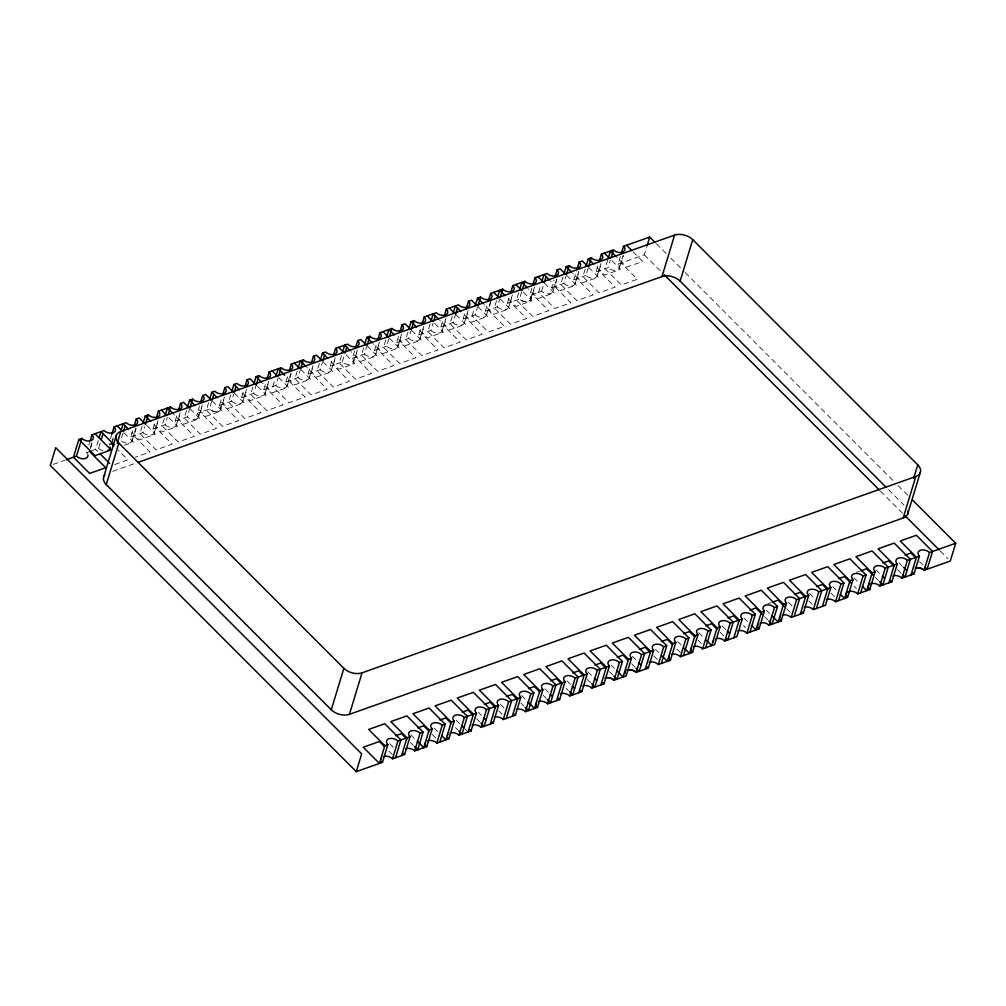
<?xml version="1.0" encoding="UTF-8"?>
<svg xmlns="http://www.w3.org/2000/svg" width="1006" height="1006" viewBox="0 0 1006 1006"><rect width="100%" height="100%" fill="white"/><g stroke="black" fill="none" stroke-linecap="round" stroke-linejoin="round"><path stroke-width="0.75" stroke-dasharray="5 3.75" d="M88.792 445.18L89.697 442.212M90.628 447.079L91.986 442.64M90.465 448.55L92.263 442.627M98.311 440.477L95.608 449.368L97.745 451.531M90.766 451.078L98.613 448.299L100.424 442.376M110.497 438.805L111.842 434.353M112.332 440.703L113.238 437.748M111.716 443.659L113.062 439.207M123.034 433.033L120.783 440.439A6.627 4.162 16.9 0 0 129.862 442.715A6.627 4.162 16.9 0 0 130.843 436.881L133.094 429.474M132.239 440.263L135.835 428.405M136.112 428.393L133.861 435.799L150.032 452.008L135.395 457.202M142.16 426.255L139.909 433.661L156.081 449.871L172.189 444.149L156.005 427.952M130.83 436.881L142.915 432.593L144.726 426.67M142.927 432.593A6.627 4.162 16.9 0 0 152.007 434.856A6.627 4.162 16.9 0 0 153 429.021L155.251 421.615M154.383 432.404L157.98 420.558M156.018 427.952L158.269 420.546M164.305 418.408L162.054 425.815L178.225 442.011L194.334 436.302L178.15 420.106L180.414 412.686M152.975 429.021L165.059 424.746L167.323 417.327M165.072 424.733A6.627 4.162 16.9 0 0 174.151 427.009A6.627 4.162 16.9 0 0 175.145 421.174L177.396 413.768M176.528 424.557L180.137 412.699M186.462 410.549L184.211 417.955L200.383 434.164L216.491 428.443L200.295 412.246L202.571 404.84M175.132 421.174L187.217 416.886L189.48 409.48M199.54 405.908L197.302 413.315A6.627 4.162 16.9 0 1 194.862 419.477M198.685 416.698L202.281 404.852M208.607 402.702L206.356 410.108L222.527 426.305L238.636 420.596L222.452 404.399L224.715 396.98M211.625 401.62L209.374 409.027L197.277 413.315A6.627 4.162 16.9 0 1 196.283 419.15A6.627 4.162 16.9 0 1 187.217 416.886M219.434 405.468A6.627 4.162 16.9 0 1 218.44 411.291A6.627 4.162 16.9 0 1 209.374 409.027A6.627 4.162 16.9 0 0 218.44 411.291A6.627 4.162 16.9 0 0 219.446 405.456L221.697 398.049M220.83 408.851L224.439 396.993M230.764 394.842L228.513 402.249L244.672 418.458L260.78 412.737L244.596 396.54L246.872 389.133M219.421 405.468L231.518 401.18L233.782 393.774M231.518 401.18A6.627 4.162 16.9 0 0 240.61 403.444A6.627 4.162 16.9 0 0 241.591 397.609L243.402 391.686M242.987 400.992L246.583 389.146M252.908 386.983L250.657 394.39L266.829 410.599L282.938 404.89L266.753 388.693L269.017 381.274M241.578 397.609L253.663 393.333L255.926 385.914M253.675 393.321A6.627 4.162 16.9 0 0 262.755 395.597A6.627 4.162 16.9 0 0 263.748 389.75L265.999 382.343M265.131 393.145L268.728 381.287M272.802 386.543L275.053 379.136M263.723 389.762L275.807 385.474L278.084 378.067M275.82 385.474A6.627 4.162 16.9 0 0 284.912 387.738A6.627 4.162 16.9 0 0 285.893 381.903L288.144 374.496M287.288 385.285L290.885 373.44M291.162 373.427L288.911 380.834L305.082 397.03L288.974 402.74L272.789 386.543M297.21 371.277L294.959 378.684L311.131 394.893L327.239 389.184L311.055 372.987L313.319 365.568M285.88 381.903L297.965 377.627L300.228 370.208M297.977 377.615A6.627 4.162 16.9 0 0 307.056 379.891A6.627 4.162 16.9 0 0 308.05 374.043L310.301 366.637M309.433 377.439L313.029 365.58M319.355 363.43L317.104 370.837L333.275 387.033L349.384 381.324L333.2 365.128L335.463 357.721M308.025 374.056L320.109 369.768L322.373 362.361M320.122 369.755A6.627 4.162 16.9 0 0 329.201 372.031A6.627 4.162 16.9 0 0 330.194 366.197L332.445 358.79M331.578 369.579L335.187 357.734M341.512 355.571L339.261 362.977L355.432 379.187L371.541 373.478L355.357 357.281L357.62 349.862M342.279 361.909L344.53 354.502M354.602 350.931L352.351 358.337A6.627 4.162 16.9 0 1 351.358 364.172A6.627 4.162 16.9 0 1 342.279 361.909L330.182 366.197M353.735 361.732L357.331 349.874M363.656 347.724L361.405 355.131L377.577 371.327L393.686 365.618L377.502 349.422L379.765 342.015M352.326 358.35L364.411 354.062L366.674 346.655M364.424 354.049A6.627 4.162 16.9 0 0 373.503 356.325A6.627 4.162 16.9 0 0 374.496 350.49L376.747 343.084M375.879 353.873L379.488 342.027M385.814 339.865L383.563 347.271L399.722 363.48L415.83 357.771L399.646 341.575L401.922 334.155M388.832 338.796L386.581 346.202A6.627 4.162 16.9 0 0 395.66 348.466A6.627 4.162 16.9 0 0 396.641 342.631L398.892 335.224M398.036 346.026L401.633 334.168M407.958 332.018L405.707 339.424L421.879 355.621L437.987 349.912L421.803 333.715M396.628 342.631L408.713 338.356L410.976 330.949M408.725 338.343A6.627 4.162 16.9 0 0 417.804 340.619A6.627 4.162 16.9 0 0 418.798 334.784L421.049 327.378M420.181 338.167L423.79 326.321M421.816 333.715L424.067 326.309M430.103 324.158L427.852 331.565L444.023 347.774L460.132 342.065L443.948 325.869L446.211 318.449M418.773 334.784L430.857 330.509L433.133 323.089M430.87 330.496A6.627 4.162 16.9 0 0 439.962 332.76A6.627 4.162 16.9 0 0 440.942 326.925L443.193 319.518M442.338 330.32L445.935 318.462M452.26 316.312L450.009 323.718L466.18 339.915L482.289 334.206L466.105 318.009L468.368 310.603M440.93 326.925L453.014 322.649L455.731 313.759M453.027 322.637A6.627 4.162 16.9 0 0 462.106 324.913A6.627 4.162 16.9 0 0 463.1 319.078L465.35 311.671M464.483 322.461L468.079 310.615M472.154 315.859L474.404 308.452M463.074 319.078L475.159 314.803L477.422 307.383M475.172 314.79A6.627 4.162 16.9 0 0 484.263 317.053A6.627 4.162 16.9 0 0 485.244 311.219L487.495 303.812M486.64 314.614L490.689 301.272M490.966 301.259L488.262 310.15L504.434 326.359L488.325 332.068L472.141 315.871M496.562 300.605L494.311 308.012L510.482 324.209L526.591 318.5L510.407 302.303L512.67 294.896M485.232 311.219L497.316 306.943L499.58 299.536M497.329 306.931A6.627 4.162 16.9 0 0 506.408 309.207A6.627 4.162 16.9 0 0 507.401 303.372L509.652 295.965M508.785 306.755L512.381 294.909M518.706 292.746L516.455 300.153L532.627 316.362L548.735 310.653L532.551 294.456L534.815 287.037M521.724 291.677L519.473 299.084L507.376 303.372M531.797 288.106L529.546 295.512A6.627 4.162 16.9 0 1 528.54 301.347A6.627 4.162 16.9 0 1 519.473 299.096A6.627 4.162 16.9 0 0 528.552 301.347A6.627 4.162 16.9 0 0 529.546 295.512L541.618 291.237A6.627 4.162 16.9 0 0 550.71 293.501A6.627 4.162 16.9 0 0 551.703 287.666L553.941 280.259M530.929 298.908L534.538 287.05M538.612 292.306L540.863 284.899M541.63 291.237L543.881 283.83M553.086 291.048L556.683 279.203M556.972 279.19L554.721 286.597L570.892 302.793L554.784 308.502L538.587 292.306M563.008 277.04L560.757 284.447L576.928 300.656L593.037 294.947L576.853 278.75L579.116 271.331M551.678 287.666L563.762 283.39L566.026 275.971M563.775 283.378A6.627 4.162 16.9 0 0 572.854 285.641A6.627 4.162 16.9 0 0 573.848 279.806L576.551 270.916M575.231 283.202L578.84 271.343M585.152 269.193L582.914 276.6L599.073 292.796L615.182 287.087L598.998 270.891L601.274 263.484M588.183 268.124L585.932 275.531A6.627 4.162 16.9 0 0 595.011 277.794A6.627 4.162 16.9 0 0 595.992 271.96L598.243 264.553M597.388 275.342L600.984 263.497M607.762 259.85L605.059 268.74L621.23 284.95L637.339 279.24L621.155 263.031L623.418 255.625M595.98 271.96L608.064 267.671L610.328 260.265M620.4 256.693L618.149 264.1A6.627 4.162 16.9 0 1 617.156 269.935A6.627 4.162 16.9 0 1 608.077 267.671M619.533 267.495L623.129 255.637M618.124 264.1L644.33 254.82L646.569 247.413M53.192 464.407L64.761 460.308M86.529 452.587L89.547 451.518M374.471 350.49L386.568 346.215M573.822 279.806L585.92 275.531M124.518 445.193L133.308 442.087L123.587 432.366M114.709 464.533L127.888 459.855L118.18 450.147M112.659 471.349L136.351 462.949M767.817 603.789L770.747 602.757M856.42 572.376L859.35 571.345M656.377 243.704L666.349 253.688M670.788 258.127L684.093 271.444M685.199 272.551L893.617 481.12M898.056 485.558L908.028 495.543M888.537 489.683L904.054 505.213M644.33 254.82L660.955 271.469M880.451 491.129L902.634 513.324M940.321 551.049L948.08 558.808M633.038 251.739L642.759 261.459L626.65 267.168L616.93 257.448M919.61 561.675L922.842 564.919M611.975 260.667L620.601 269.306L604.493 275.028L594.785 265.295M899.175 563.071L902.42 566.303M897.453 569.534L901.766 573.848M588.749 267.445L598.457 277.166L582.348 282.875L572.64 273.154M875.949 569.836L880.263 574.162M875.308 577.381L878.54 580.625M566.592 275.292L576.312 285.012L560.204 290.734L550.483 281.014M853.805 577.696L859.199 583.09M854.232 586.309L856.395 588.472M544.447 283.151L554.155 292.872L538.047 298.581L528.339 288.86M832.729 586.624L835.961 589.868M831.006 593.087L835.32 597.413M523.371 292.08L532.011 300.719L515.902 306.44L506.181 296.72M809.503 593.402L814.898 598.796M808.849 600.947L812.093 604.178M500.145 298.857L509.853 308.578L493.745 314.287L484.037 304.567M788.427 602.33L792.741 606.656M786.705 608.793L791.018 613.119M477.988 306.704L487.709 316.425L471.6 322.146L462.961 313.495M766.283 610.189L769.515 613.421M764.56 616.653L767.792 619.885M455.844 314.564L465.552 324.284L449.443 329.993L439.735 320.273M744.126 618.036L748.451 622.362M743.484 625.581L745.647 627.744M434.768 323.492L443.407 332.131L427.299 337.853L417.578 328.132M721.981 625.895L726.294 630.209M720.258 632.359L724.572 636.672M411.542 330.27L421.263 339.99L405.154 345.699L396.515 337.06M698.755 632.661L704.15 638.068M698.101 640.206L701.345 643.45M389.397 338.117L399.105 347.837L382.997 353.559L373.289 343.838M677.679 641.602L681.993 645.915M677.038 649.147L680.27 652.378M367.24 345.976L376.961 355.696L360.852 361.405L351.132 351.685M655.535 649.448L658.767 652.693M653.799 655.912L658.125 660.238M346.177 354.904L354.804 363.556L338.695 369.265L328.987 359.544M632.296 656.226L637.691 661.621M631.655 663.771L634.887 667.003M322.939 361.682L332.659 371.403L316.55 377.112L306.83 367.391M611.233 665.155L614.465 668.399M609.51 671.618L612.742 674.863M300.794 369.542L310.502 379.262L294.393 384.971L285.767 376.332M587.994 671.933L592.32 676.258M587.353 679.478L590.585 682.709M278.637 377.388L288.357 387.109L272.249 392.818L262.528 383.097M566.931 680.861L571.245 685.187M566.277 688.406L568.44 690.569M257.574 386.317L266.2 394.968L250.092 400.677L240.384 390.957M544.774 688.72L549.1 693.033M543.051 695.184L546.296 698.415M234.348 393.095L244.056 402.815L227.947 408.524L219.308 399.885M521.548 695.498L526.943 700.893M520.907 703.031L524.139 706.275M212.191 400.954L221.911 410.674L205.802 416.383L197.163 407.744M500.472 704.426L504.798 708.74M498.75 710.89L503.075 715.203M190.046 408.801L199.754 418.521L183.645 424.23L173.937 414.51M478.328 712.286L481.56 715.518M476.605 718.737L479.837 721.981M168.97 417.729L177.609 426.381L161.501 432.09L151.78 422.369M456.183 720.133L460.497 724.458M464.81 728.772L466.973 730.934M455.529 727.678L457.692 729.828M146.826 425.588L155.452 434.227L139.344 439.936L129.636 430.216M434.026 727.992L438.339 732.305M432.303 734.443L436.617 738.769M410.8 734.757L416.195 740.165M410.159 742.302L413.391 745.534M389.724 743.698L394.05 748.011M389.083 751.231L392.315 754.475M102.939 450.638A6.627 4.162 16.9 0 1 98.601 448.299M86.541 452.587A6.627 4.162 16.9 0 1 87.421 453.693"/><path stroke-width="1.5" d="M145.744 424.507L139.268 418.031L136.25 419.1A6.627 4.162 16.9 0 1 135.257 424.934A6.627 4.162 16.9 0 1 126.178 422.671L114.093 426.946A6.627 4.162 16.9 0 1 113.112 432.781A6.627 4.162 16.9 0 1 104.033 430.518L91.948 434.806A6.627 4.162 16.9 0 1 90.955 440.641A6.627 4.162 16.9 0 1 81.876 438.377L78.858 439.446L73.463 457.227L89.622 473.424L105.731 467.715L89.547 451.518M81.876 438.377L76.481 456.146A6.627 4.162 16.9 0 0 84.114 458.736A6.627 4.162 16.9 0 0 87.899 454.85M90.15 440.729L91.948 434.806M99.204 437.522L101.002 431.587L113.955 444.551M101.329 439.408L103.128 433.485M111.842 434.353L114.093 426.946M103.756 476.769L116.356 435.284M117.212 443.294L120.821 431.436L674.573 235.115A13.267 8.325 16.9 0 1 692.732 239.642L917.761 464.835A13.267 8.325 16.9 0 1 915.787 476.517L903.187 517.989L349.434 714.323A13.267 8.325 16.9 0 1 331.276 709.796L106.246 484.59A13.267 8.325 16.9 0 1 104.976 474.907M121.361 429.663L123.16 423.74L128.554 429.134M106.246 484.59L118.846 443.118A13.267 8.325 16.9 0 1 120.821 431.436M123.474 431.561L125.272 425.626M133.999 426.506L136.25 419.1M143.053 423.287L145.304 415.88L148.322 414.812A6.627 4.162 16.9 0 0 157.414 417.075A6.627 4.162 16.9 0 0 158.395 411.24L170.479 406.965A6.627 4.162 16.9 0 0 179.558 409.228A6.627 4.162 16.9 0 0 180.552 403.393L183.57 402.325L188.965 407.719M145.631 423.702L148.322 414.812M156.144 418.647L158.395 411.24M165.21 415.44L167.461 408.034L172.856 413.428M168.228 414.371L170.479 406.965M178.741 409.316L180.552 403.393M187.355 407.581L189.606 400.174L192.624 399.105A6.627 4.162 16.9 0 0 201.716 401.369A6.627 4.162 16.9 0 0 202.696 395.534L205.714 394.465L211.109 399.872M189.933 407.996L192.624 399.105M200.898 401.469L202.696 395.534M209.952 398.25L211.763 392.327L214.781 391.259A6.627 4.162 16.9 0 0 223.86 393.522A6.627 4.162 16.9 0 0 224.841 387.687L227.872 386.618L233.266 392.013M212.077 400.149L213.876 394.214M222.603 395.094L224.841 387.687M232.109 390.403L233.908 384.468L236.926 383.399A6.627 4.162 16.9 0 0 246.005 385.663A6.627 4.162 16.9 0 0 246.998 379.828L250.016 378.759L256.492 385.248M234.222 392.29L236.033 386.367M244.747 387.235L246.998 379.828M253.814 384.028L256.052 376.621L259.083 375.552A6.627 4.162 16.9 0 0 268.162 377.816A6.627 4.162 16.9 0 0 269.143 371.981L281.227 367.693A6.627 4.162 16.9 0 0 290.306 369.957A6.627 4.162 16.9 0 0 291.3 364.122L303.384 359.846A6.627 4.162 16.9 0 0 312.464 362.11A6.627 4.162 16.9 0 0 313.444 356.275L316.462 355.206L321.87 360.601M256.379 384.443L259.083 375.552M266.892 379.388L269.143 371.981M275.958 376.169L278.209 368.762L284.685 375.251M278.976 375.1L281.227 367.693M289.502 370.057L291.3 364.122M298.103 368.322L300.354 360.915L305.749 366.31M300.681 368.724L303.384 359.846M311.646 362.198L313.444 356.275M320.26 360.462L322.511 353.056L325.529 351.987A6.627 4.162 16.9 0 0 334.608 354.25A6.627 4.162 16.9 0 0 335.602 348.416L347.674 344.14A6.627 4.162 16.9 0 0 356.765 346.404A6.627 4.162 16.9 0 0 357.746 340.569L360.764 339.5L366.159 344.895M322.825 360.877L324.624 354.955M333.791 354.338L335.602 348.416M342.405 352.616L344.656 345.209L350.05 350.604M344.983 353.018L346.781 347.095M355.495 347.975L357.746 340.569M364.562 344.756L366.813 337.35L369.831 336.281A6.627 4.162 16.9 0 0 378.91 338.544A6.627 4.162 16.9 0 0 379.903 332.709L391.975 328.434A6.627 4.162 16.9 0 0 401.054 330.697A6.627 4.162 16.9 0 0 402.048 324.863L405.066 323.794L410.461 329.188M367.127 345.171L369.831 336.281M377.652 340.116L379.903 332.709M386.706 336.909L388.957 329.503L394.352 334.897M389.724 335.841L391.975 328.434M400.25 330.785L402.048 324.863M408.864 329.05L411.114 321.643L414.132 320.574A6.627 4.162 16.9 0 0 423.212 322.838A6.627 4.162 16.9 0 0 424.192 317.003L436.277 312.728A6.627 4.162 16.9 0 0 445.356 314.991A6.627 4.162 16.9 0 0 446.35 309.156L458.434 304.868A6.627 4.162 16.9 0 0 467.513 307.132A6.627 4.162 16.9 0 0 468.494 301.297L471.512 300.228L476.919 305.623M411.429 329.465L414.132 320.574M422.394 322.926L424.192 317.003M431.008 321.203L433.259 313.797L438.654 319.191M433.573 321.606L435.384 315.683M444.551 315.079L446.35 309.156M331.276 709.796L343.876 668.311L118.846 443.118M453.153 313.344L455.404 305.937L460.811 311.344M455.731 313.759L457.529 307.836M466.243 308.704L468.494 301.297M349.434 714.323L362.034 672.838L915.787 476.517M475.31 305.497L477.561 298.09L480.579 297.022A6.627 4.162 16.9 0 0 489.658 299.285A6.627 4.162 16.9 0 0 490.651 293.45L502.723 289.162A6.627 4.162 16.9 0 0 511.815 291.426A6.627 4.162 16.9 0 0 512.796 285.591L524.88 281.315A6.627 4.162 16.9 0 0 533.96 283.579A6.627 4.162 16.9 0 0 534.953 277.744L547.025 273.456A6.627 4.162 16.9 0 0 556.117 275.719A6.627 4.162 16.9 0 0 557.098 269.885L560.116 268.816L565.51 274.21M477.875 305.899L480.579 297.022M488.4 300.857L490.651 293.45M497.454 297.638L499.705 290.231L505.1 295.638M500.485 296.569L502.723 289.162M356.275 771.64L361.67 753.859L55.695 447.657L50.3 465.438L356.275 771.64L382.469 762.359L387.851 744.578A6.627 4.162 16.9 0 1 388.844 738.744A6.627 4.162 16.9 0 1 397.923 741.007L410.008 736.732A6.627 4.162 16.9 0 1 410.989 730.897A6.627 4.162 16.9 0 1 420.068 733.16L423.086 732.091L406.902 715.882L390.793 721.604L406.977 737.8L401.583 755.581M510.998 291.514L512.796 285.591M519.612 289.791L521.863 282.384L527.257 287.779M522.177 290.193L524.88 281.315M387.851 744.578L384.833 745.647L379.438 763.428L363.267 747.232L379.375 741.51L384.77 746.917M533.142 283.667L534.953 277.744M383.437 756.525A6.627 4.162 16.9 0 1 392.529 758.788L397.923 741.007M395.547 757.719L400.941 739.938L384.757 723.742L368.649 729.451L384.833 745.647M541.756 281.931L544.007 274.525L549.402 279.932M544.334 282.346L546.132 276.424M392.541 758.788L404.626 754.5L410.008 736.732M555.299 275.807L557.098 269.885M405.594 748.665A6.627 4.162 16.9 0 1 414.673 750.941L420.068 733.16M417.691 749.86L423.086 732.091M563.913 274.085L566.164 266.678L569.182 265.597A6.627 4.162 16.9 0 0 578.261 267.873A6.627 4.162 16.9 0 0 579.242 262.038L582.273 260.956L587.667 266.364M566.479 274.487L569.182 265.597M429.134 729.941L412.938 713.744L429.059 708.035L445.243 724.232L442.225 725.301A6.627 4.162 16.9 0 0 433.146 723.037A6.627 4.162 16.9 0 0 432.152 728.872L429.134 729.941L423.727 747.722L417.276 741.233M414.686 750.929L426.77 746.653L432.152 728.872M576.991 269.445L579.242 262.038M427.739 740.818A6.627 4.162 16.9 0 1 436.83 743.082L442.225 725.301M439.836 742.013L445.243 724.232M586.058 266.225L588.309 258.819L591.327 257.75A6.627 4.162 16.9 0 0 600.406 260.013A6.627 4.162 16.9 0 0 601.399 254.178L613.484 249.89A6.627 4.162 16.9 0 0 622.563 252.166A6.627 4.162 16.9 0 0 623.544 246.332L649.725 237.051L655.271 242.597M588.623 266.64L591.327 257.75M512.331 716.31L517.738 698.529L501.541 682.332L517.65 676.623L533.846 692.82L530.816 693.889A6.627 4.162 16.9 0 0 521.737 691.625A6.627 4.162 16.9 0 0 520.756 697.46L508.671 701.748A6.627 4.162 16.9 0 0 499.592 699.484A6.627 4.162 16.9 0 0 498.599 705.319L486.527 709.595A6.627 4.162 16.9 0 0 477.435 707.331A6.627 4.162 16.9 0 0 476.454 713.166L464.37 717.454A6.627 4.162 16.9 0 0 455.29 715.191A6.627 4.162 16.9 0 0 454.297 721.025L451.279 722.094L445.884 739.875L441.584 735.549M436.83 743.082L448.928 738.794L454.297 721.025M599.148 261.585L601.399 254.178M449.883 732.959A6.627 4.162 16.9 0 1 458.975 735.235L464.37 717.454M608.215 258.379L610.453 250.972L615.861 256.367M611.233 257.297L613.484 249.89M468.029 732.016L473.436 714.235L457.24 698.038L473.348 692.329L489.545 708.526L484.138 726.307L480.918 723.062M458.988 735.223L471.072 730.947L476.454 713.166M621.293 253.738L623.544 246.332M472.04 725.112A6.627 4.162 16.9 0 1 481.12 727.376L486.527 709.595M490.186 724.169L495.581 706.388L479.397 690.191L495.505 684.47L511.689 700.679L506.295 718.447M481.132 727.376L493.217 723.088L498.599 705.319M647.021 245.929L649.725 237.051M508.671 701.748L503.277 719.516L515.374 715.241L520.756 697.46M530.816 693.889L525.421 711.67A6.627 4.162 16.9 0 0 516.342 709.406M533.846 692.82L528.439 710.601L525.22 707.356M137.822 462.42L661.973 276.587L674.573 235.115M600.934 684.897L606.329 667.116L590.145 650.92L606.253 645.211L622.437 661.407L619.419 662.476A6.627 4.162 16.9 0 0 610.34 660.213A6.627 4.162 16.9 0 0 609.359 666.047L597.275 670.336A6.627 4.162 16.9 0 0 588.196 668.072A6.627 4.162 16.9 0 0 587.202 673.907L575.118 678.182A6.627 4.162 16.9 0 0 566.038 675.919A6.627 4.162 16.9 0 0 565.058 681.754L552.973 686.042A6.627 4.162 16.9 0 0 543.894 683.778A6.627 4.162 16.9 0 0 542.9 689.613L539.882 690.682L534.488 708.45L528.024 701.974M542.9 689.613L537.506 707.381A6.627 4.162 16.9 0 1 536.626 706.275M538.487 701.547A6.627 4.162 16.9 0 1 547.578 703.823L552.973 686.042M886.311 487.457L680.131 281.114L692.732 239.642M556.632 700.604L562.027 682.822L545.843 666.626L561.952 660.917L578.148 677.113L572.741 694.895L569.522 691.65M565.058 681.754L559.65 699.535A6.627 4.162 16.9 0 1 558.783 698.428M575.118 678.182L569.723 695.963A6.627 4.162 16.9 0 0 560.644 693.7M578.777 692.744L584.184 674.976L568 658.767L584.109 653.057L600.293 669.267L594.886 687.035L591.666 683.791M569.736 695.963L581.82 691.675L587.202 673.907M582.788 685.841A6.627 4.162 16.9 0 1 591.88 688.117L597.275 670.336M591.88 688.104L603.977 683.828L609.359 666.047M619.419 662.476L614.025 680.257A6.627 4.162 16.9 0 0 604.946 677.994M622.437 661.407L617.043 679.188L613.823 675.944M645.236 669.191L650.63 651.41L634.446 635.214L650.555 629.505L666.739 645.701L663.721 646.77A6.627 4.162 16.9 0 0 654.642 644.506A6.627 4.162 16.9 0 0 653.649 650.341L641.577 654.629A6.627 4.162 16.9 0 0 632.485 652.366A6.627 4.162 16.9 0 0 631.504 658.201L628.486 659.27L623.079 677.038L616.628 670.562M631.504 658.201L626.097 675.969L614.037 680.245A6.627 4.162 16.9 0 0 606.404 677.667M641.577 654.629L636.169 672.398A6.627 4.162 16.9 0 0 627.09 670.134M639.187 671.329L644.595 653.56L628.398 637.351L612.289 643.06L628.486 659.27M627.115 670.134A6.627 4.162 16.9 0 1 636.182 672.398L648.266 668.122L653.649 650.341M649.235 662.288A6.627 4.162 16.9 0 1 658.326 664.551L663.721 646.77M661.344 663.482L666.739 645.701M672.788 643.563L656.591 627.354L672.7 621.645L688.896 637.854L685.878 638.923A6.627 4.162 16.9 0 0 676.787 636.66A6.627 4.162 16.9 0 0 675.806 642.494L672.788 643.563L667.38 661.332L661.998 655.937M658.339 664.538L670.424 660.263L675.806 642.494M671.392 654.428A6.627 4.162 16.9 0 1 680.471 656.704L685.878 638.923M683.489 655.623L688.896 637.854M694.932 635.704L678.748 619.507L694.857 613.798L711.041 629.995L708.023 631.064A6.627 4.162 16.9 0 0 698.944 628.8A6.627 4.162 16.9 0 0 697.95 634.635L694.932 635.704L689.538 653.485L684.155 648.078M680.484 656.692L692.568 652.416L697.95 634.635M693.536 646.581A6.627 4.162 16.9 0 1 702.628 648.845L708.023 631.064M705.646 647.776L711.041 629.995M733.827 637.779L739.234 619.998L723.05 603.801L739.159 598.092L755.343 614.289L752.325 615.358A6.627 4.162 16.9 0 0 743.245 613.094A6.627 4.162 16.9 0 0 742.252 618.929L730.167 623.217A6.627 4.162 16.9 0 0 721.088 620.954A6.627 4.162 16.9 0 0 720.107 626.788L717.089 627.857L711.682 645.626L706.3 640.231M720.107 626.788L714.7 644.557L702.641 648.832M715.706 638.722A6.627 4.162 16.9 0 1 724.785 640.998L730.167 623.217M742.252 618.929L736.857 636.71L724.785 640.985M737.838 630.875A6.627 4.162 16.9 0 1 746.93 633.139L752.325 615.358M749.948 632.07L755.343 614.289M755.984 629.919L761.379 612.151L764.409 611.082A6.627 4.162 16.9 0 1 765.39 605.247A6.627 4.162 16.9 0 1 774.469 607.511L777.487 606.442L761.303 590.233L745.195 595.942L761.379 612.151M746.942 633.126L759.027 628.851L764.409 611.082M759.995 623.016A6.627 4.162 16.9 0 1 769.074 625.292L774.469 607.511M777.487 606.442L772.092 624.21L768.873 620.966M778.128 622.073L783.536 604.292L786.554 603.223A6.627 4.162 16.9 0 1 787.547 597.388A6.627 4.162 16.9 0 1 796.626 599.651L808.698 595.376A6.627 4.162 16.9 0 1 809.692 589.529A6.627 4.162 16.9 0 1 818.771 591.805L830.855 587.517A6.627 4.162 16.9 0 1 831.836 581.682A6.627 4.162 16.9 0 1 840.928 583.945L843.946 582.876L827.749 566.68L811.641 572.389L827.837 588.585L822.43 606.366M769.087 625.279L781.172 621.004L786.554 603.223M782.14 615.169A6.627 4.162 16.9 0 1 791.219 617.433L796.626 599.651M794.237 616.364L799.644 598.583L783.448 582.386L767.339 588.095L783.536 604.292M800.286 614.213L805.68 596.445L789.496 580.236L805.605 574.527L821.789 590.723L816.394 608.504M808.698 595.376L803.304 613.144A6.627 4.162 16.9 0 1 802.423 612.038M804.284 607.31A6.627 4.162 16.9 0 1 813.376 609.586L818.771 591.805M825.448 605.298L830.855 587.517M840.928 583.945L835.521 601.726A6.627 4.162 16.9 0 0 826.442 599.463M838.539 600.657L843.946 582.876M849.982 580.739L833.798 564.529L849.907 558.82L866.091 575.017L863.073 576.098A6.627 4.162 16.9 0 0 853.993 573.822A6.627 4.162 16.9 0 0 853 579.657L849.982 580.739L844.587 598.507L840.287 594.181M853 579.657L847.605 597.438L835.533 601.714M848.611 591.603A6.627 4.162 16.9 0 1 857.69 593.867L863.073 576.098M860.696 592.798L866.091 575.017M912.467 499.982L955.7 543.253L929.519 552.533A6.627 4.162 16.9 0 0 920.44 550.269A6.627 4.162 16.9 0 0 919.459 556.104L907.374 560.392A6.627 4.162 16.9 0 0 898.295 558.116A6.627 4.162 16.9 0 0 897.302 563.951L885.217 568.239A6.627 4.162 16.9 0 0 876.138 565.976A6.627 4.162 16.9 0 0 875.157 571.81L872.139 572.879L866.732 590.66L862.431 586.335M857.69 593.867L869.775 589.579L875.157 571.81M870.743 583.757A6.627 4.162 16.9 0 1 879.822 586.02L885.217 568.239M913.712 478.177L917.761 464.835M882.84 584.951L888.248 567.17L872.051 550.974L855.943 556.683L872.139 572.879M907.638 514.141L920.239 472.669M888.889 582.801L894.284 565.032L878.1 548.823L894.208 543.114L910.392 559.311L904.998 577.092M879.835 586.008L891.92 581.732L897.302 563.951M892.888 575.897A6.627 4.162 16.9 0 1 901.98 578.161L907.374 560.392M911.034 574.954L916.428 557.173L900.244 540.976L916.353 535.267L932.537 551.464L927.142 569.245L925.004 567.07M901.992 578.161L914.077 573.873L919.459 556.104M929.519 552.533L924.124 570.314A6.627 4.162 16.9 0 0 915.045 568.05M955.7 543.253L950.305 561.034L924.137 570.301A6.627 4.162 16.9 0 0 916.504 567.724M66.207 459.792L76.469 456.158M109.679 444.375L111.704 443.659L113.854 445.821M395.66 735.738L401.52 733.663L406.914 739.058M417.817 727.891L423.677 725.804L429.072 731.211M439.962 720.032L445.821 717.957L451.216 723.352M462.119 712.185L467.966 710.098L472.292 714.423M484.263 704.326L490.123 702.251L495.518 707.646M506.408 696.466L512.268 694.392L517.662 699.799M528.565 688.62L534.425 686.545L539.82 691.939M550.71 680.76L556.57 678.685L561.964 684.093M572.867 672.913L578.727 670.839L583.04 675.152M595.011 665.054L600.871 662.979L606.266 668.386M617.168 657.207L623.016 655.132L628.423 660.527M639.313 649.348L645.173 647.273L650.568 652.68M661.47 641.501L667.318 639.426L672.712 644.821M683.615 633.642L689.475 631.567L694.869 636.974M705.759 625.795L711.619 623.72L717.014 629.115M727.916 617.936L733.776 615.861L739.171 621.268M750.061 610.089L755.921 608.014L762.397 614.49M772.218 602.229L778.078 600.154L784.542 606.631M794.363 594.383L800.223 592.308L804.536 596.621M816.52 586.523L822.367 584.448L827.762 589.843M838.664 578.676L844.524 576.601L851.001 583.078M860.809 570.817L866.669 568.742L873.145 575.218M882.966 562.97L888.826 560.895L894.221 566.29M905.111 555.111L910.971 553.036L915.284 557.362M525.434 711.67L537.518 707.381M547.591 703.81L559.676 699.535M791.232 617.42L803.329 613.144M813.389 609.573L825.473 605.298M664.274 274.789L879.345 490.023M904.847 515.537L939.214 549.93M626.562 245.25L631.969 250.657M604.417 253.11L609.812 258.504M903.501 567.384L906.733 570.628M588.309 258.819L593.703 264.226M902.847 574.929L905.01 577.092M882.425 576.325L884.588 578.475M566.164 266.678L571.559 272.073M879.621 581.707L882.853 584.939M537.971 276.663L543.366 282.07M515.814 284.522L521.209 289.917M493.669 292.381L499.064 297.776M477.561 298.09L482.955 303.485M771.677 615.584L778.154 622.06M449.368 308.088L454.762 313.482M751.683 625.594L755.996 629.919M427.223 315.934L432.618 321.342M727.376 631.29L729.526 633.453M411.114 321.643L416.509 327.051M717.089 627.857L700.893 611.648L717.001 605.939L733.198 622.148L727.791 639.917L725.653 637.754M382.921 331.64L388.316 337.048M366.813 337.35L372.207 342.757M338.62 347.347L344.014 352.754M638.772 662.702L640.935 664.865M322.511 353.056L327.906 358.463M635.968 668.085L639.212 671.329M294.318 363.053L299.713 368.46M594.471 678.409L596.633 680.572M272.173 370.912L277.568 376.307M572.326 686.268L574.476 688.431M256.052 376.621L261.459 382.016M550.169 694.115L552.332 696.278M233.908 384.468L239.302 389.875M539.882 690.682L523.698 674.473L539.807 668.764L555.991 684.973L550.596 702.741L547.365 699.497M211.763 392.327L217.158 397.722M189.606 400.174L195.001 405.581M483.723 717.68L485.885 719.843M161.413 410.171L166.807 415.579M461.578 725.527L463.728 727.69M145.304 415.88L150.699 421.288M451.279 722.094L435.095 705.898L451.204 700.176L467.388 716.385L461.993 734.154L458.774 730.909M117.111 425.878L122.518 431.285M414.472 746.615L417.704 749.86M94.966 433.737L111.15 449.934L95.042 455.643L78.858 439.446M99.908 453.693L109.616 463.414M108.874 449.959A6.627 4.162 16.9 0 1 107.705 450.562M110.044 446.991A6.627 4.162 16.9 0 1 109.679 449.129M891.907 581.732A6.627 4.162 16.9 0 1 891.027 580.625M846.75 596.332A6.627 4.162 16.9 0 1 847.442 592.207M515.349 715.241A6.627 4.162 16.9 0 1 514.481 714.134M493.204 723.088A6.627 4.162 16.9 0 1 492.324 721.981M494.185 717.253A6.627 4.162 16.9 0 1 503.277 719.529M759.002 628.851A6.627 4.162 16.9 0 1 758.021 624.449M713.38 642.293A6.627 4.162 16.9 0 1 713.732 640.156M426.758 746.653A6.627 4.162 16.9 0 1 425.878 745.547M425.4 744.39A6.627 4.162 16.9 0 1 425.764 742.252M581.808 691.675A6.627 4.162 16.9 0 1 580.927 690.569M648.254 668.122A6.627 4.162 16.9 0 1 647.374 667.016M471.047 730.947A6.627 4.162 16.9 0 1 470.179 729.84M670.398 660.263A6.627 4.162 16.9 0 1 669.531 659.156M669.053 657.999A6.627 4.162 16.9 0 1 669.418 655.862M781.159 621.004A6.627 4.162 16.9 0 1 780.279 619.885M779.801 618.74A6.627 4.162 16.9 0 1 780.166 616.603M603.952 683.828A6.627 4.162 16.9 0 1 603.072 682.722M869.75 589.591A6.627 4.162 16.9 0 1 869.574 584.348M404.601 754.5A6.627 4.162 16.9 0 1 403.72 753.393M914.052 573.885A6.627 4.162 16.9 0 1 913.171 572.766M448.902 738.794A6.627 4.162 16.9 0 1 448.022 737.687M447.519 735.411A6.627 4.162 16.9 0 1 447.909 734.393M692.556 652.416A6.627 4.162 16.9 0 1 691.675 651.31M691.21 650.153A6.627 4.162 16.9 0 1 691.562 648.015M536.148 705.118A6.627 4.162 16.9 0 1 536.512 702.98M382.456 762.359A6.627 4.162 16.9 0 1 381.576 761.253M381.06 758.977A6.627 4.162 16.9 0 1 381.463 757.958M661.973 276.587A13.267 8.325 16.9 0 1 680.131 281.114M362.034 672.838A13.267 8.325 16.9 0 1 343.876 668.311M907.852 510.847A13.267 8.325 16.9 0 1 903.187 517.989M625.116 671.568A6.627 4.162 16.9 0 0 624.751 673.706A6.627 4.162 16.9 0 1 625.141 671.568"/></g></svg>
